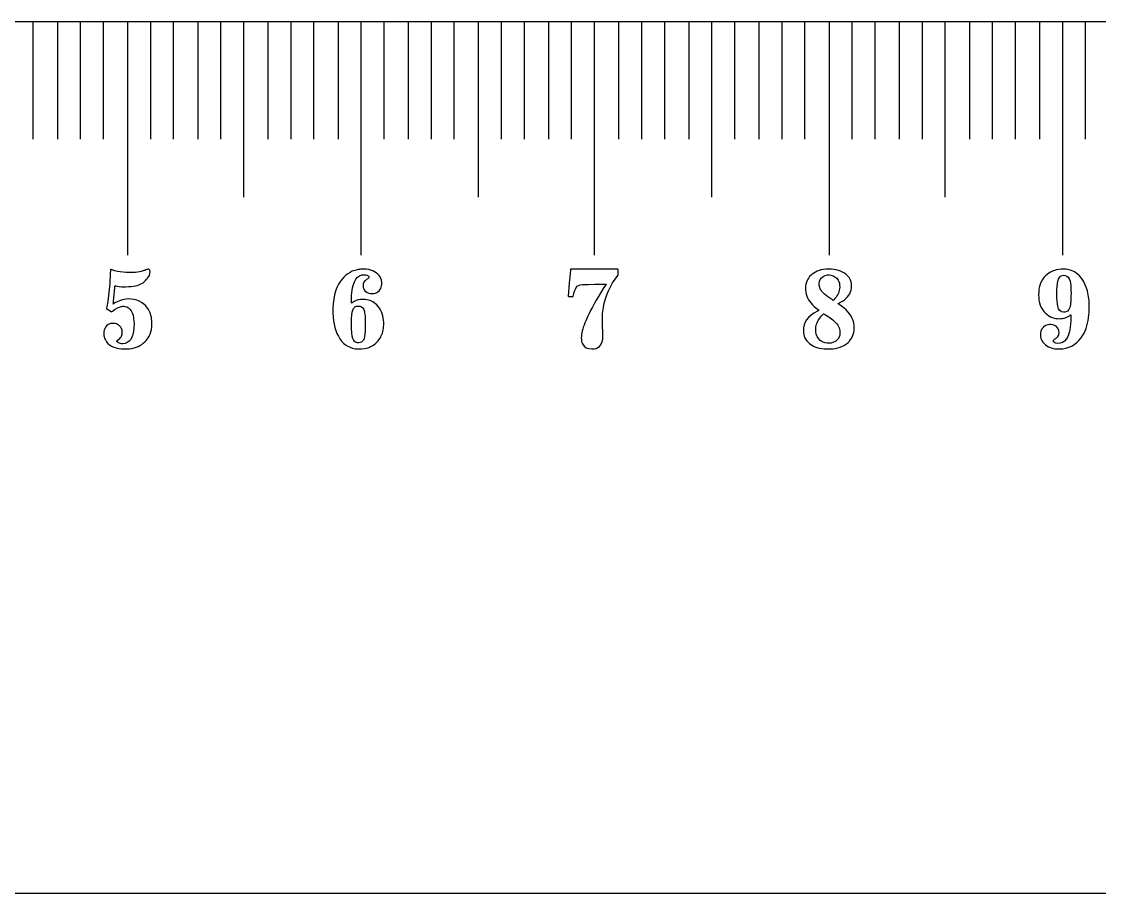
# Model space of a CAD drawing. Extents: x 0.09 to 7.25, y 10.43 to 11.9.
# Drawn here: x 1.883 to 3.697, y 10.428 to 11.895 of the extents above; entities that cross this region are included whole.
import ezdxf

# ---------------------------------------------------------------- set-up
doc = ezdxf.new("R2010")
doc.units = 0
doc.layers.add('Laag_1', color=7, linetype='CONTINUOUS')

msp = doc.modelspace()

# ---------------------------------------------------------------- linework, layer by layer
at = {"layer": 'Laag_1', "color": 1}
msp.add_lwpolyline([(0.092474, 10.428123), (0.092474, 11.895275), (7.245812, 11.895275), (7.245812, 10.428123)], close=True, dxfattribs=at)
at = {"layer": 'Laag_1', "color": 7}
for points in [[(1.902114, 11.894901), (1.902114, 11.697292)], [(1.943176, 11.894901), (1.943176, 11.697292)], [(1.981671, 11.894901), (1.981671, 11.697292)], [(2.020166, 11.894901), (2.020166, 11.697292)], [(2.061228, 11.894901), (2.061228, 11.50225)], [(2.099723, 11.894901), (2.099723, 11.697292)], [(2.138218, 11.894901), (2.138218, 11.697292)], [(2.17928, 11.894901), (2.17928, 11.697292)], [(2.217775, 11.894901), (2.217775, 11.697292)], [(2.25627, 11.894901), (2.25627, 11.599771)], [(2.297332, 11.894901), (2.297332, 11.697292)], [(2.335826, 11.894901), (2.335826, 11.697292)], [(2.374321, 11.894901), (2.374321, 11.697292)], [(2.415383, 11.894901), (2.415383, 11.697292)], [(2.453879, 11.894901), (2.453879, 11.50225)], [(2.492373, 11.894901), (2.492373, 11.697292)], [(2.533435, 11.894901), (2.533435, 11.697292)], [(2.57193, 11.894901), (2.57193, 11.697292)], [(2.610425, 11.894901), (2.610425, 11.697292)], [(2.651486, 11.894901), (2.651486, 11.599771)], [(2.689982, 11.894901), (2.689982, 11.697292)], [(2.728477, 11.894901), (2.728477, 11.697292)], [(2.769538, 11.894901), (2.769538, 11.697292)], [(2.808033, 11.894901), (2.808033, 11.697292)], [(2.846529, 11.894901), (2.846529, 11.50225)], [(2.88759, 11.894901), (2.88759, 11.697292)], [(2.926085, 11.894901), (2.926085, 11.697292)], [(2.96458, 11.894901), (2.96458, 11.697292)], [(3.005642, 11.894901), (3.005642, 11.697292)], [(3.044137, 11.894901), (3.044137, 11.599771)], [(3.082632, 11.894901), (3.082632, 11.697292)], [(3.123693, 11.894901), (3.123693, 11.697292)], [(3.162189, 11.894901), (3.162189, 11.697292)], [(3.200684, 11.894901), (3.200684, 11.697292)], [(3.241745, 11.894901), (3.241745, 11.50225)], [(3.28024, 11.894901), (3.28024, 11.697292)], [(3.318735, 11.894901), (3.318735, 11.697292)], [(3.359797, 11.894901), (3.359797, 11.697292)], [(3.398292, 11.894901), (3.398292, 11.697292)], [(3.436787, 11.894901), (3.436787, 11.599771)], [(3.477849, 11.894901), (3.477849, 11.697292)], [(3.516343, 11.894901), (3.516343, 11.697292)], [(3.554839, 11.894901), (3.554839, 11.697292)], [(3.595901, 11.894901), (3.595901, 11.697292)], [(3.634396, 11.894901), (3.634396, 11.50225)], [(3.67289, 11.894901), (3.67289, 11.697292)]]:
    msp.add_lwpolyline(points, dxfattribs=at)
at = {"layer": 'Laag_1', "color": 3}
for points in [[(2.032747, 11.478041), (2.032381, 11.477797), (2.032304, 11.475024)], [(2.099307, 11.474259), (2.099385, 11.475379), (2.098963, 11.476144)], [(2.886246, 11.46791), (2.886651, 11.468417), (2.886651, 11.473216), (2.886651, 11.478004), (2.886336, 11.478308), (2.88602, 11.478612), (2.846284, 11.478612)], [(2.804621, 11.455709), (2.802683, 11.433087), (2.80301, 11.432749), (2.803326, 11.432422), (2.80728, 11.432422), (2.811223, 11.432422), (2.81137, 11.433188)], [(2.84714, 11.453118), (2.866383, 11.453163), (2.865966, 11.452509)], [(2.038405, 11.420632), (2.037207, 11.419811), (2.037262, 11.420288)], [(2.4392, 11.421952), (2.438106, 11.421175), (2.438073, 11.424765)], [(3.223506, 11.410486), (3.225054, 11.409376), (3.222273, 11.407963)], [(3.6483, 11.401569), (3.648717, 11.401907), (3.648717, 11.398424)]]:
    msp.add_lwpolyline(points, dxfattribs=at)
for points in [[(2.09386, 11.478108)], [(2.454753, 11.478516)], [(2.806548, 11.478477)], [(3.236042, 11.478482)], [(3.244598, 11.468671)], [(3.632373, 11.478521)], [(3.639215, 11.468106)], [(2.452607, 11.416359)], [(3.235706, 11.401863)]]:
    msp.add_lwpolyline(points, close=True, dxfattribs=at)
for points in [[(2.03196, 11.46514), (2.031228, 11.450352), (2.029996, 11.43785), (2.0279, 11.424149)], [(2.032304, 11.475024), (2.032215, 11.471774), (2.032049, 11.466881), (2.03196, 11.46514)], [(2.033225, 11.478286), (2.033169, 11.478286), (2.032958, 11.478175), (2.032747, 11.478041)], [(2.035243, 11.477587), (2.03419, 11.477964), (2.03328, 11.478286), (2.033225, 11.478286)], [(2.053592, 11.47336), (2.047502, 11.473948), (2.041245, 11.47539), (2.035243, 11.477587)], [(2.074503, 11.473016), (2.069888, 11.472561), (2.060126, 11.472717), (2.053592, 11.47336)], [(2.087537, 11.475701), (2.083355, 11.474325), (2.079184, 11.473471), (2.074503, 11.473016)], [(2.09386, 11.478108), (2.090732, 11.476821), (2.089279, 11.476266), (2.087537, 11.475701)], [(2.096856, 11.478352), (2.095979, 11.478763), (2.095325, 11.478707), (2.09386, 11.478108)], [(2.094937, 11.463387), (2.097477, 11.466116), (2.099008, 11.469921), (2.099307, 11.474259)], [(2.098963, 11.476144), (2.098409, 11.477132), (2.097555, 11.47803), (2.096856, 11.478352)], [(2.447814, 11.477585), (2.43619, 11.475254), (2.426647, 11.468753), (2.41939, 11.458224)], [(2.443086, 11.457348), (2.44603, 11.464014), (2.450035, 11.467779), (2.455453, 11.468961)], [(2.454753, 11.478516), (2.452695, 11.478384), (2.449981, 11.478023), (2.447814, 11.477585)], [(2.470546, 11.477027), (2.466223, 11.47834), (2.460488, 11.478877), (2.454753, 11.478516)], [(2.455453, 11.468961), (2.456799, 11.469256), (2.461002, 11.469256), (2.462348, 11.468961)], [(2.462348, 11.468961), (2.465391, 11.468293), (2.467219, 11.466991), (2.467536, 11.465261)], [(2.467536, 11.465261), (2.467711, 11.464276), (2.466781, 11.463291), (2.463552, 11.461069)], [(2.488441, 11.460194), (2.48647, 11.468008), (2.479893, 11.474203), (2.470546, 11.477027)], [(2.806548, 11.478477), (2.806548, 11.478398), (2.80568, 11.468146), (2.804621, 11.455709)], [(2.846284, 11.478612), (2.814569, 11.478612), (2.806548, 11.478579), (2.806548, 11.478477)], [(2.861922, 11.41389), (2.865279, 11.433853), (2.87338, 11.451867), (2.886246, 11.46791)], [(3.210948, 11.468009), (3.208268, 11.465408), (3.206417, 11.462896), (3.204915, 11.459824)], [(3.236042, 11.478482), (3.225648, 11.477652), (3.217238, 11.474143), (3.210948, 11.468009)], [(3.226713, 11.461281), (3.228945, 11.465621), (3.233385, 11.468334), (3.239092, 11.468839)], [(3.245686, 11.478493), (3.243791, 11.478617), (3.237747, 11.478617), (3.236042, 11.478482)], [(3.239092, 11.468839), (3.24055, 11.468974), (3.243252, 11.468884), (3.244598, 11.468671)], [(3.244598, 11.468671), (3.249913, 11.467807), (3.254185, 11.464937), (3.256944, 11.460362)], [(3.27281, 11.467617), (3.266475, 11.473952), (3.257134, 11.477697), (3.245686, 11.478493)], [(3.279673, 11.453275), (3.279078, 11.458882), (3.276824, 11.463614), (3.27281, 11.467617)], [(3.605884, 11.467385), (3.598152, 11.459618), (3.594308, 11.449079), (3.594308, 11.4357)], [(3.632373, 11.478521), (3.621462, 11.477901), (3.612681, 11.474215), (3.605884, 11.467385)], [(3.626635, 11.458176), (3.627808, 11.463958), (3.630096, 11.466968), (3.634063, 11.467993)], [(3.659481, 11.470698), (3.652267, 11.476503), (3.643171, 11.47913), (3.632373, 11.478521)], [(3.634063, 11.467993), (3.635517, 11.468377), (3.637603, 11.46841), (3.639215, 11.468106)], [(3.639215, 11.468106), (3.643385, 11.467294), (3.646, 11.464093), (3.647308, 11.458209)], [(3.678857, 11.428711), (3.67675, 11.447794), (3.670122, 11.462143), (3.659481, 11.470698)], [(2.038738, 11.435908), (2.039503, 11.444239), (2.040147, 11.451062), (2.040158, 11.451073)], [(2.040158, 11.451073), (2.040169, 11.451084), (2.040579, 11.45094), (2.041067, 11.450751)], [(2.041067, 11.450751), (2.044628, 11.449365), (2.047923, 11.449043), (2.057585, 11.449143)], [(2.057585, 11.449143), (2.06575, 11.449232), (2.069766, 11.449553), (2.074447, 11.450507)], [(2.074447, 11.450507), (2.08239, 11.452116), (2.088369, 11.455621), (2.093295, 11.461534)], [(2.093295, 11.461534), (2.093727, 11.462056), (2.094459, 11.462888), (2.094937, 11.463387)], [(2.41939, 11.458224), (2.410547, 11.445374), (2.406289, 11.427304), (2.406869, 11.405031)], [(2.438073, 11.424765), (2.437942, 11.438074), (2.439747, 11.449785), (2.443086, 11.457348)], [(2.460652, 11.45888), (2.458124, 11.456407), (2.457018, 11.452171), (2.457806, 11.448034)], [(2.457806, 11.448034), (2.458529, 11.444236), (2.461035, 11.441007), (2.464669, 11.439169)], [(2.463552, 11.461069), (2.462326, 11.460227), (2.461013, 11.459242), (2.460652, 11.45888)], [(2.484413, 11.442233), (2.486843, 11.444674), (2.4882, 11.447344), (2.488845, 11.451)], [(2.489086, 11.454502), (2.489086, 11.456867), (2.488933, 11.458224), (2.488441, 11.460194)], [(2.488845, 11.451), (2.489032, 11.45204), (2.489075, 11.452762), (2.489086, 11.454502)], [(2.81137, 11.433188), (2.812508, 11.439238), (2.814434, 11.445006), (2.816293, 11.447856)], [(2.816293, 11.447856), (2.818163, 11.45074), (2.821002, 11.452137), (2.826579, 11.452904)], [(2.826579, 11.452904), (2.827728, 11.45305), (2.830331, 11.453084), (2.84714, 11.453118)], [(2.865966, 11.452509), (2.854463, 11.434574), (2.844527, 11.417404), (2.837924, 11.404088)], [(3.204915, 11.459824), (3.20108, 11.451974), (3.200845, 11.441939), (3.204276, 11.433249)], [(3.226074, 11.447994), (3.22456, 11.452614), (3.224796, 11.457536), (3.226713, 11.461281)], [(3.243051, 11.42966), (3.233497, 11.435996), (3.228104, 11.441815), (3.226074, 11.447994)], [(3.259668, 11.448218), (3.259377, 11.441165), (3.256831, 11.43511), (3.251584, 11.428988)], [(3.256944, 11.460362), (3.258872, 11.457155), (3.259848, 11.452793), (3.259668, 11.448218)], [(3.264355, 11.424973), (3.273393, 11.430905), (3.278159, 11.437667), (3.279493, 11.446424)], [(3.279493, 11.446424), (3.27974, 11.448061), (3.279841, 11.451672), (3.279673, 11.453275)], [(3.625226, 11.437278), (3.625226, 11.447321), (3.625621, 11.453216), (3.626635, 11.458176)], [(3.647308, 11.458209), (3.648209, 11.454106), (3.648627, 11.449756), (3.648852, 11.441967)], [(2.037262, 11.420288), (2.037307, 11.420555), (2.037961, 11.427577), (2.038738, 11.435908)], [(2.062134, 11.428442), (2.057497, 11.42832), (2.053692, 11.427632), (2.049221, 11.42609)], [(2.094914, 11.413166), (2.087526, 11.423495), (2.076122, 11.428808), (2.062134, 11.428442)], [(2.453439, 11.427468), (2.447989, 11.426823), (2.443786, 11.425192), (2.4392, 11.421952)], [(2.461144, 11.427534), (2.459317, 11.42772), (2.455278, 11.427698), (2.453439, 11.427468)], [(2.480692, 11.418384), (2.475285, 11.423769), (2.468992, 11.426713), (2.461144, 11.427534)], [(2.464669, 11.439169), (2.467733, 11.437625), (2.471629, 11.437144), (2.475701, 11.437822)], [(2.475701, 11.437822), (2.479225, 11.438413), (2.481983, 11.439803), (2.484413, 11.442233)], [(3.204276, 11.433249), (3.207539, 11.424996), (3.21402, 11.417337), (3.223506, 11.410486)], [(3.24878, 11.426128), (3.248612, 11.426128), (3.245394, 11.428113), (3.243051, 11.42966)], [(3.251584, 11.428988), (3.250698, 11.427945), (3.248915, 11.426128), (3.24878, 11.426128)], [(3.594308, 11.4357), (3.594308, 11.422658), (3.598185, 11.412255), (3.605929, 11.404533)], [(3.626624, 11.416515), (3.62561, 11.421565), (3.625226, 11.427291), (3.625226, 11.437278)], [(3.648852, 11.441967), (3.648987, 11.437143), (3.648875, 11.429996), (3.648604, 11.426175)], [(3.679534, 11.414453), (3.679534, 11.421362), (3.679432, 11.423605), (3.678857, 11.428711)], [(2.026036, 11.413111), (2.02587, 11.412268), (2.025847, 11.411968), (2.025947, 11.41188)], [(2.025947, 11.41188), (2.026103, 11.411735), (2.03399, 11.406954), (2.034068, 11.406954)], [(2.0279, 11.424149), (2.027523, 11.421642), (2.026347, 11.414731), (2.026036, 11.413111)], [(2.03582, 11.408152), (2.042388, 11.412834), (2.046503, 11.414986), (2.050497, 11.41584)], [(2.049221, 11.42609), (2.045338, 11.424748), (2.041855, 11.422995), (2.038405, 11.420632)], [(2.050497, 11.41584), (2.052061, 11.416173), (2.054834, 11.41625), (2.056509, 11.416006)], [(2.056509, 11.416006), (2.061157, 11.415319), (2.064763, 11.412889), (2.067381, 11.408662)], [(2.102136, 11.391978), (2.101504, 11.400265), (2.099108, 11.407309), (2.094914, 11.413166)], [(2.438051, 11.395455), (2.43862, 11.404309), (2.439616, 11.40918), (2.441455, 11.4122)], [(2.441455, 11.4122), (2.442265, 11.413514), (2.443742, 11.414969), (2.444891, 11.41556)], [(2.444891, 11.41556), (2.445855, 11.416053), (2.446949, 11.416414), (2.447956, 11.416578)], [(2.447956, 11.416578), (2.449018, 11.416742), (2.451535, 11.416622), (2.452607, 11.416359)], [(2.452607, 11.416359), (2.456383, 11.415429), (2.458616, 11.412649), (2.459776, 11.407439)], [(2.49214, 11.392335), (2.491045, 11.403401), (2.48739, 11.411719), (2.480692, 11.418384)], [(2.860378, 11.400596), (2.860761, 11.405812), (2.861212, 11.409687), (2.861922, 11.41389)], [(3.256686, 11.420634), (3.256675, 11.420668), (3.25737, 11.421038), (3.258222, 11.421464)], [(3.258659, 11.419288), (3.257572, 11.419995), (3.256686, 11.4206), (3.256686, 11.420634)], [(3.258222, 11.421464), (3.260229, 11.422462), (3.262539, 11.423785), (3.264355, 11.424973)], [(3.26652, 11.413446), (3.264322, 11.415274), (3.261003, 11.417741), (3.258659, 11.419288)], [(3.283934, 11.383911), (3.282756, 11.395135), (3.277251, 11.404465), (3.26652, 11.413446)], [(3.63634, 11.406202), (3.630986, 11.406427), (3.628022, 11.409572), (3.626624, 11.416515)], [(3.648604, 11.426175), (3.64786, 11.415828), (3.646293, 11.410744), (3.643024, 11.408118)], [(3.679083, 11.401997), (3.679477, 11.406303), (3.679545, 11.408107), (3.679534, 11.414453)], [(2.034068, 11.406954), (2.034112, 11.406954), (2.034888, 11.407498), (2.03582, 11.408152)], [(2.067381, 11.408662), (2.070054, 11.404347), (2.071574, 11.398479), (2.072051, 11.390647)], [(2.10197, 11.381328), (2.102203, 11.383358), (2.102302, 11.389693), (2.102136, 11.391978)], [(2.406869, 11.405031), (2.407351, 11.386545), (2.411182, 11.372262), (2.418536, 11.361558)], [(2.437931, 11.378983), (2.437788, 11.382562), (2.437854, 11.392554), (2.438051, 11.395455)], [(2.459776, 11.407439), (2.460947, 11.402175), (2.461516, 11.39204), (2.461254, 11.380953)], [(2.49214, 11.381938), (2.492326, 11.383941), (2.492326, 11.390442), (2.49214, 11.392335)], [(2.837924, 11.404088), (2.832077, 11.392281), (2.828359, 11.382863), (2.826399, 11.374853)], [(2.860378, 11.383302), (2.860187, 11.386389), (2.860187, 11.398016), (2.860378, 11.400596)], [(3.222273, 11.407963), (3.205375, 11.39934), (3.198086, 11.38917), (3.198512, 11.37484)], [(3.220849, 11.386053), (3.22262, 11.391435), (3.225749, 11.396358), (3.231041, 11.402054)], [(3.231041, 11.402054), (3.232465, 11.403579), (3.2326, 11.403691), (3.232824, 11.403579)], [(3.232824, 11.403579), (3.232959, 11.4035), (3.23426, 11.402738), (3.235706, 11.401863)], [(3.235706, 11.401863), (3.243275, 11.397333), (3.249319, 11.392713), (3.253064, 11.388564)], [(3.605929, 11.404533), (3.609513, 11.40096), (3.613256, 11.398604), (3.617832, 11.397026)], [(3.617832, 11.397026), (3.624809, 11.394614), (3.63315, 11.394626), (3.639981, 11.397049)], [(3.643024, 11.408118), (3.64121, 11.406664), (3.63917, 11.406078), (3.63634, 11.406202)], [(3.639981, 11.397049), (3.642416, 11.397917), (3.646429, 11.400104), (3.6483, 11.401569)], [(3.648717, 11.398424), (3.648717, 11.381381), (3.646158, 11.368836), (3.641176, 11.361351)], [(3.668916, 11.367551), (3.674439, 11.376726), (3.677843, 11.388268), (3.679083, 11.401997)], [(2.022087, 11.376047), (2.021577, 11.374217), (2.021455, 11.373263), (2.021399, 11.370833)], [(2.027855, 11.384745), (2.025126, 11.382681), (2.023041, 11.379531), (2.022087, 11.376047)], [(2.032625, 11.387008), (2.03105, 11.386586), (2.02902, 11.385632), (2.027855, 11.384745)], [(2.036508, 11.387363), (2.034001, 11.387363), (2.033934, 11.387352), (2.032625, 11.387008)], [(2.040224, 11.387119), (2.039193, 11.387341), (2.03876, 11.387363), (2.036508, 11.387363)], [(2.047934, 11.383081), (2.045738, 11.3852), (2.043397, 11.38642), (2.040224, 11.387119)], [(2.052283, 11.37323), (2.052139, 11.377334), (2.050841, 11.380296), (2.047934, 11.383081)], [(2.050929, 11.365941), (2.051961, 11.368138), (2.052383, 11.370379), (2.052283, 11.37323)], [(2.071951, 11.37983), (2.071286, 11.3711), (2.069555, 11.364898), (2.066515, 11.360339)], [(2.072051, 11.390647), (2.072173, 11.388639), (2.072118, 11.381905), (2.071951, 11.37983)], [(2.097577, 11.365963), (2.099862, 11.370434), (2.10126, 11.375337), (2.10197, 11.381328)], [(2.441805, 11.358625), (2.439496, 11.362073), (2.438368, 11.367961), (2.437931, 11.378983)], [(2.461254, 11.380953), (2.461035, 11.371343), (2.460422, 11.365695), (2.459207, 11.361799)], [(2.486011, 11.36216), (2.489371, 11.367501), (2.491407, 11.374068), (2.49214, 11.381938)], [(2.826399, 11.374853), (2.825239, 11.370166), (2.824799, 11.366877), (2.824799, 11.363069)], [(2.860795, 11.376599), (2.860649, 11.379021), (2.860457, 11.382029), (2.860378, 11.383302)], [(2.860897, 11.360737), (2.861392, 11.364308), (2.86137, 11.36735), (2.860795, 11.376599)], [(3.198512, 11.37484), (3.19877, 11.366004), (3.202168, 11.358906), (3.208683, 11.353568)], [(3.219436, 11.373696), (3.219357, 11.374526), (3.219324, 11.375927), (3.219369, 11.377452)], [(3.219369, 11.377452), (3.219458, 11.380839), (3.219806, 11.382902), (3.220849, 11.386053)], [(3.226881, 11.358771), (3.222632, 11.362348), (3.220064, 11.367495), (3.219436, 11.373696)], [(3.253064, 11.388564), (3.257986, 11.383126), (3.260352, 11.37725), (3.260117, 11.371016)], [(3.27096, 11.35312), (3.278529, 11.358816), (3.282745, 11.366172), (3.283877, 11.375613)], [(3.283877, 11.375613), (3.284102, 11.377542), (3.284135, 11.381982), (3.283934, 11.383911)], [(3.598174, 11.374133), (3.597712, 11.372544), (3.597532, 11.371293), (3.597464, 11.369242)], [(3.610088, 11.384977), (3.604227, 11.38376), (3.599797, 11.379713), (3.598174, 11.374133)], [(3.61994, 11.384582), (3.617111, 11.385507), (3.613368, 11.385664), (3.610088, 11.384977)], [(3.628856, 11.371011), (3.629363, 11.377447), (3.625982, 11.382576), (3.61994, 11.384582)], [(2.021399, 11.370833), (2.02131, 11.367494), (2.021599, 11.365364), (2.022475, 11.362691)], [(2.022475, 11.362691), (2.025393, 11.353761), (2.034434, 11.347204), (2.046658, 11.345119)], [(2.043109, 11.357177), (2.042909, 11.357632), (2.042898, 11.357743), (2.04302, 11.357887)], [(2.04302, 11.357887), (2.043098, 11.357987), (2.04444, 11.35913), (2.045993, 11.360417)], [(2.046193, 11.354548), (2.044584, 11.355347), (2.043508, 11.356268), (2.043109, 11.357177)], [(2.045993, 11.360417), (2.049432, 11.363279), (2.049953, 11.363856), (2.050929, 11.365941)], [(2.066515, 11.360339), (2.063321, 11.355524), (2.058828, 11.35315), (2.052926, 11.353128)], [(2.064397, 11.344719), (2.075224, 11.345962), (2.083732, 11.349711), (2.0903, 11.356135)], [(2.0903, 11.356135), (2.093517, 11.359296), (2.095646, 11.362158), (2.097577, 11.365963)], [(2.418536, 11.361558), (2.426045, 11.350613), (2.436212, 11.344878), (2.448996, 11.344353)], [(2.444574, 11.355965), (2.443688, 11.356491), (2.442429, 11.357695), (2.441805, 11.358625)], [(2.452662, 11.355013), (2.449893, 11.354313), (2.446741, 11.354674), (2.444574, 11.355965)], [(2.448996, 11.344353), (2.465489, 11.343685), (2.478284, 11.349836), (2.486011, 11.36216)], [(2.459207, 11.361799), (2.458069, 11.358154), (2.455803, 11.355812), (2.452662, 11.355013)], [(2.824799, 11.363069), (2.824799, 11.358855), (2.825408, 11.355836), (2.826838, 11.352963)], [(2.842589, 11.344322), (2.853247, 11.344322), (2.859387, 11.349831), (2.860897, 11.360737)], [(3.238386, 11.354129), (3.233777, 11.354611), (3.230066, 11.356103), (3.226881, 11.358771)], [(3.255407, 11.3595), (3.252739, 11.356764), (3.249431, 11.355071), (3.245349, 11.354353)], [(3.260117, 11.371016), (3.259938, 11.366273), (3.258424, 11.362573), (3.255407, 11.3595)], [(3.597464, 11.369242), (3.597284, 11.363978), (3.598602, 11.359582), (3.601578, 11.355558)], [(3.601578, 11.355558), (3.60239, 11.354453), (3.60443, 11.352368), (3.605715, 11.351331)], [(3.619072, 11.357823), (3.619072, 11.35886), (3.620131, 11.359954), (3.623175, 11.362016)], [(3.626083, 11.353743), (3.621777, 11.354092), (3.619083, 11.355659), (3.619072, 11.357823)], [(3.623175, 11.362016), (3.62411, 11.362648), (3.625249, 11.363516), (3.6257, 11.363944)], [(3.6257, 11.363944), (3.627571, 11.365713), (3.62863, 11.368103), (3.628856, 11.371011)], [(3.641176, 11.361351), (3.637434, 11.355738), (3.632452, 11.353224), (3.626083, 11.353743)], [(3.635078, 11.344748), (3.649641, 11.346585), (3.660879, 11.35416), (3.668916, 11.367551)], [(2.052926, 11.353128), (2.050219, 11.353128), (2.048178, 11.35355), (2.046193, 11.354548)], [(2.046658, 11.345119), (2.051994, 11.344209), (2.05865, 11.344054), (2.064397, 11.344719)], [(2.826838, 11.352963), (2.829655, 11.347285), (2.835063, 11.344322), (2.842589, 11.344322)], [(3.208683, 11.353568), (3.214962, 11.348422), (3.223035, 11.345473), (3.233351, 11.344553)], [(3.233351, 11.344553), (3.234428, 11.344463), (3.236704, 11.344351), (3.238397, 11.344306)], [(3.245349, 11.354353), (3.243701, 11.354051), (3.24018, 11.35395), (3.238386, 11.354129)], [(3.238397, 11.344306), (3.251853, 11.344015), (3.262786, 11.346964), (3.27096, 11.35312)], [(3.605715, 11.351331), (3.60895, 11.348704), (3.612996, 11.346709), (3.617325, 11.345593)], [(3.617325, 11.345593), (3.622544, 11.344263), (3.628867, 11.343959), (3.635078, 11.344748)]]:
    msp.add_open_spline(points, degree=3, dxfattribs=at)

doc.saveas('drawing.dxf')
